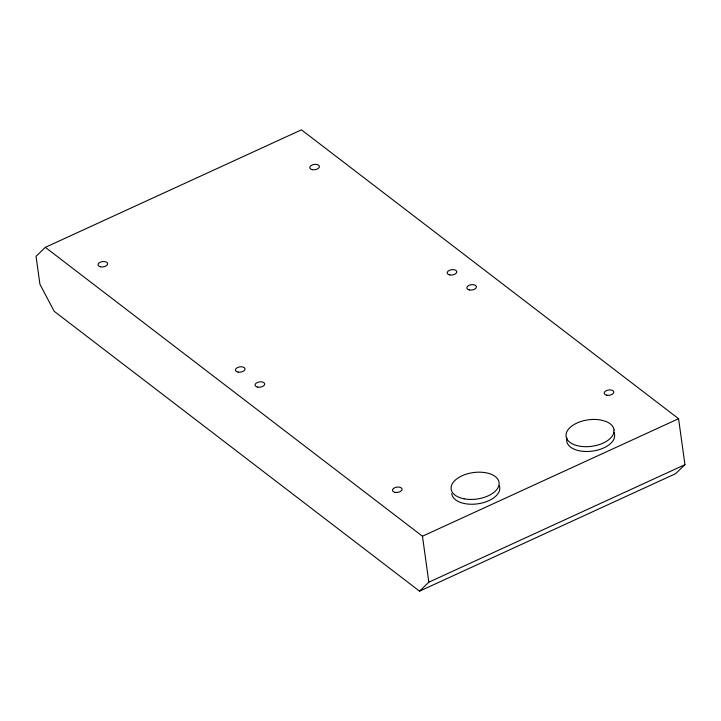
<?xml version="1.0" encoding="UTF-8"?>
<svg xmlns="http://www.w3.org/2000/svg" width="721" height="721" viewBox="0 0 721 721"><rect width="100%" height="100%" fill="white"/><g stroke="black" fill="none" stroke-linecap="round" stroke-linejoin="round"><path stroke-width="1.08" d="M614.725 434.862L614.229 438.404A24.199 13.357 -7.9 0 1 586.479 451.508A24.199 13.357 -7.9 0 1 566.931 438.206M45.333 247.348L36.05 256.325L39.934 284.299L54.21 311.31L419.559 591.166L675.667 473.652L684.95 464.675L678.569 418.712L301.441 129.834L45.333 247.348L422.461 536.226L428.842 582.198L419.559 591.166M422.461 536.226L678.569 418.712M428.842 582.198L684.95 464.675M499.41 485.891A24.199 13.357 -7.9 0 1 478.591 503.691A24.199 13.357 -7.9 0 1 451.761 493.606M614.013 432.321A24.199 13.357 -7.9 0 1 614.589 433.997M614.058 430.067L613.562 433.609A24.199 13.357 -7.9 0 1 583.019 446.596A24.199 13.357 -7.9 0 1 567.769 430.167A24.199 13.357 -7.9 0 1 600.972 420.037L606.145 421.533A24.199 13.357 -7.9 0 1 614.058 430.067M100.661 266.842A4.84 2.668 -7.9 0 0 107.645 263.634A4.84 2.668 -7.9 0 0 100.228 262.228A4.84 2.668 -7.9 0 0 100.661 266.842M312.4 169.687A4.84 2.668 -7.9 0 0 319.394 166.479A4.84 2.668 -7.9 0 0 311.968 165.073A4.84 2.668 -7.9 0 0 312.4 169.687M449.805 274.926A4.84 2.668 -7.9 0 0 456.79 271.727A4.84 2.668 -7.9 0 0 449.372 270.321A4.84 2.668 -7.9 0 0 449.805 274.926M469.434 289.959A4.84 2.668 -7.9 0 0 476.419 286.76A4.84 2.668 -7.9 0 0 469.001 285.354A4.84 2.668 -7.9 0 0 469.434 289.959M395.09 492.362A4.84 2.668 -7.9 0 0 402.075 489.162A4.84 2.668 -7.9 0 0 394.657 487.757A4.84 2.668 -7.9 0 0 395.09 492.362M606.83 395.207A4.84 2.668 -7.9 0 0 613.823 391.999A4.84 2.668 -7.9 0 0 606.397 390.602A4.84 2.668 -7.9 0 0 606.83 395.207M257.694 387.123A4.84 2.668 -7.9 0 0 264.679 383.914A4.84 2.668 -7.9 0 0 257.253 382.509A4.84 2.668 -7.9 0 0 257.694 387.123M238.065 372.09A4.84 2.668 -7.9 0 0 245.05 368.882A4.84 2.668 -7.9 0 0 237.633 367.476A4.84 2.668 -7.9 0 0 238.065 372.09M464.18 498.833A24.199 13.357 -7.9 0 0 499.112 482.809A24.199 13.357 -7.9 0 0 462.017 475.788A24.199 13.357 -7.9 0 0 464.18 498.833"/></g></svg>
